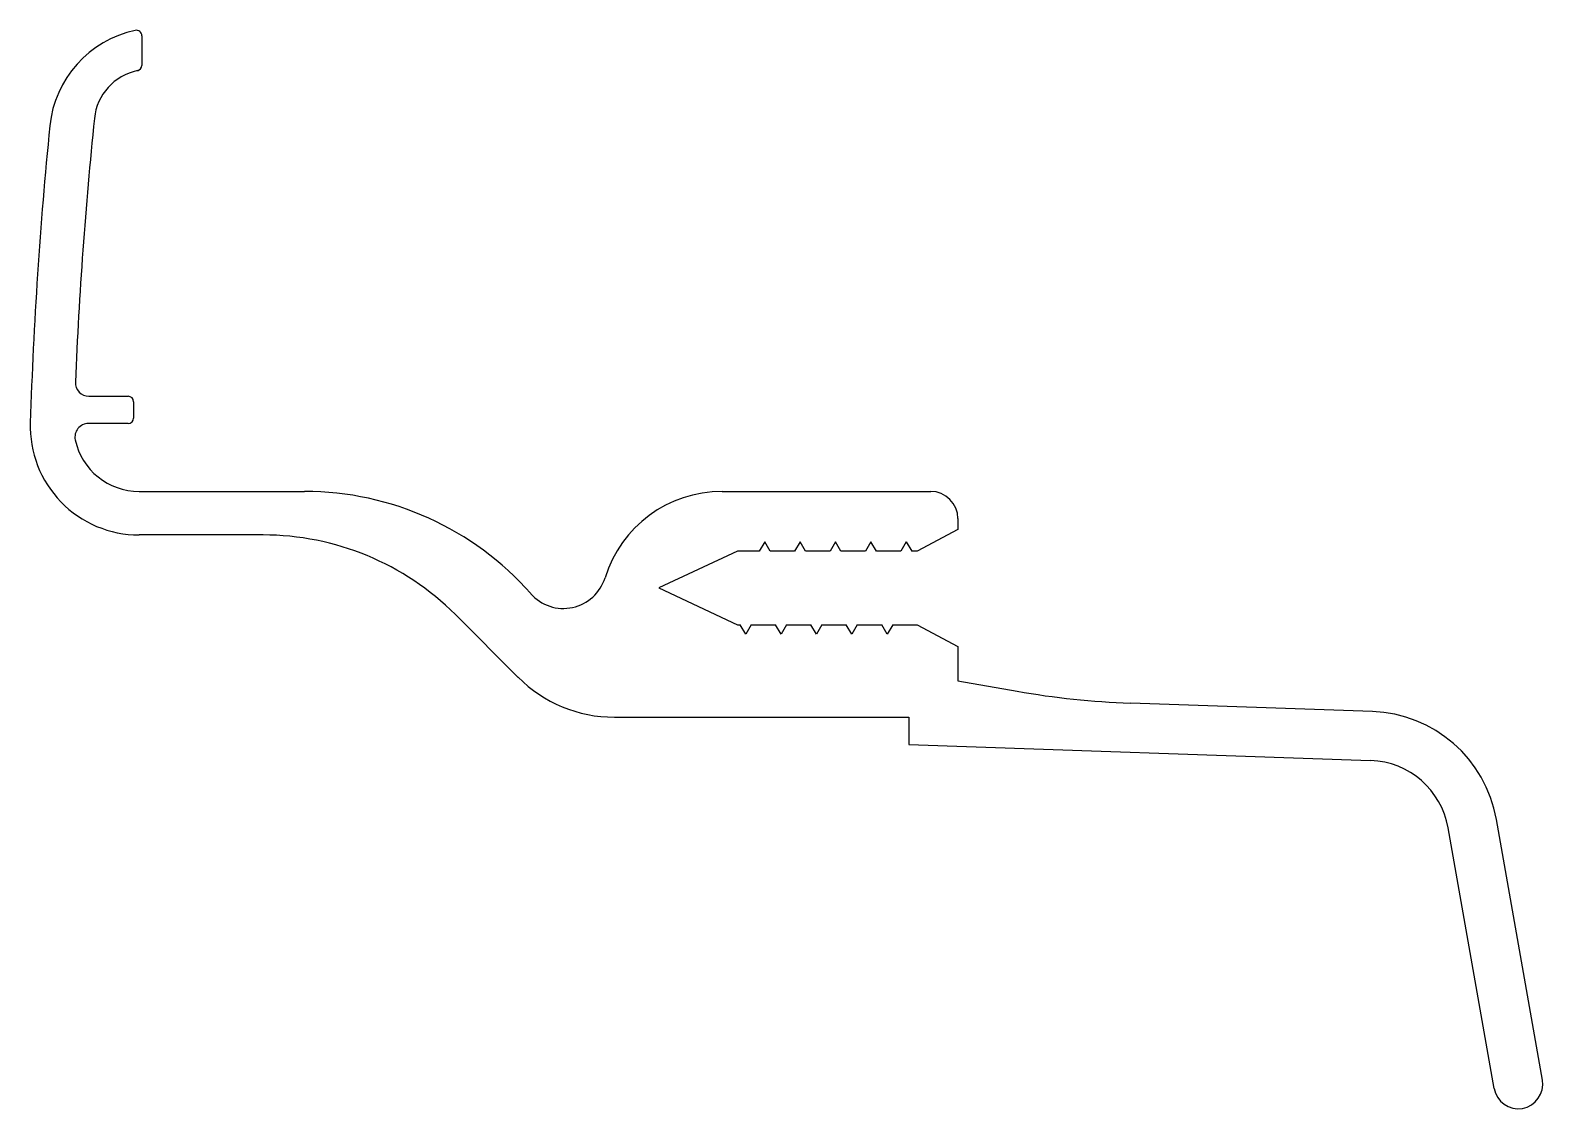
# Model space of a CAD drawing. Extents: x 43.7 to 99.3, y 29.9 to 69.6.
import ezdxf

# ---------------------------------------------------------------- set-up
doc = ezdxf.new("R2010")
doc.units = 0
doc.layers.get('0').update_dxf_attribs({"linetype": 'CONTINUOUS'})

msp = doc.modelspace()

# ---------------------------------------------------------------- linework, layer by layer
at = {"color": 7}
for p, q in [((47.822, 69.4), (47.822, 68.309)), ((45.878, 56.14), (47.322, 56.14)), ((47.522, 55.94), (47.522, 55.34)), ((47.322, 55.14), (45.863, 55.14)), ((47.721, 52.64), (53.805, 52.64)), ((69.15, 52.64), (76.822, 52.64)), ((77.822, 51.24), (76.322, 50.44)), ((77.822, 51.64), (77.822, 51.24)), ((52.279, 51.04), (47.721, 51.04)), ((70.722, 50.79), (70.52, 50.44)), ((70.924, 50.44), (70.722, 50.79)), ((72.022, 50.79), (71.82, 50.44)), ((72.224, 50.44), (72.022, 50.79)), ((73.322, 50.79), (73.12, 50.44)), ((73.524, 50.44), (73.322, 50.79)), ((74.622, 50.79), (74.42, 50.44)), ((74.824, 50.44), (74.622, 50.79)), ((75.922, 50.79), (75.72, 50.44)), ((75.922, 50.79), (76.124, 50.44)), ((69.717, 50.44), (66.822, 49.09)), ((70.52, 50.44), (69.717, 50.44)), ((71.82, 50.44), (70.924, 50.44)), ((73.12, 50.44), (72.224, 50.44)), ((74.42, 50.44), (73.524, 50.44)), ((75.72, 50.44), (74.824, 50.44)), ((76.322, 50.44), (76.124, 50.44)), ((66.822, 49.09), (69.717, 47.74)), ((61.656, 45.804), (59.35, 48.111)), ((69.717, 47.74), (69.82, 47.74)), ((70.022, 47.39), (69.82, 47.74)), ((70.224, 47.74), (70.022, 47.39)), ((70.224, 47.74), (71.12, 47.74)), ((71.322, 47.39), (71.12, 47.74)), ((71.524, 47.74), (71.322, 47.39)), ((71.524, 47.74), (72.42, 47.74)), ((72.622, 47.39), (72.42, 47.74)), ((72.824, 47.74), (72.622, 47.39)), ((72.824, 47.74), (73.72, 47.74)), ((73.922, 47.39), (73.72, 47.74)), ((74.124, 47.74), (73.922, 47.39)), ((74.124, 47.74), (75.02, 47.74)), ((75.222, 47.39), (75.02, 47.74)), ((75.424, 47.74), (75.222, 47.39)), ((75.424, 47.74), (76.322, 47.74)), ((76.322, 47.74), (77.822, 46.94)), ((77.822, 46.94), (77.822, 45.678)), ((77.822, 45.678), (79.998, 45.294)), ((93.057, 44.546), (84.161, 44.857)), ((65.192, 44.34), (76.022, 44.34)), ((76.022, 44.34), (76.022, 43.34)), ((76.022, 43.34), (92.994, 42.747)), ((97.534, 30.683), (95.844, 40.27)), ((99.307, 30.996), (97.617, 40.582))]:
    msp.add_line(p, q, dxfattribs=at)
for centre, radius, start, end in [((48.422, 65.685), 4, 102.1532, 174.2719), ((47.622, 69.4), 0.2, 0, 102.1532), ((48.068, 66.155), 2, 101.6892, 174.1136), ((47.622, 68.309), 0.2, 281.6892, 0), ((203.643, 50.115), 158.4, 174.11356, 177.63174), ((203.643, 50.115), 160, 174.27189, 178.19092), ((45.878, 56.64), 0.5, 177.6317, 270), ((47.322, 55.94), 0.2, 0, 90), ((47.721, 55.04), 4, 178.1909, 270), ((45.863, 54.64), 0.5, 90, 192.1532), ((47.322, 55.34), 0.2, 270, 0), ((47.721, 55.04), 2.4, 192.1532, 270), ((53.805, 41.564), 11.076, 41.3478, 90), ((69.15, 48.14), 4.5, 90, 162.8545), ((76.822, 51.64), 1, 0, 90), ((52.279, 41.04), 10, 45, 90), ((63.321, 49.938), 1.6, 221.3478, 342.8545), ((65.192, 49.34), 5, 225, 270), ((85.208, 74.838), 30, 260, 268), ((92.89, 39.749), 4.8, 10, 88), ((92.89, 39.749), 3, 10, 88), ((98.421, 30.84), 0.9, 190, 10)]:
    msp.add_arc(centre, radius, start, end, dxfattribs=at)

doc.saveas('drawing.dxf')
